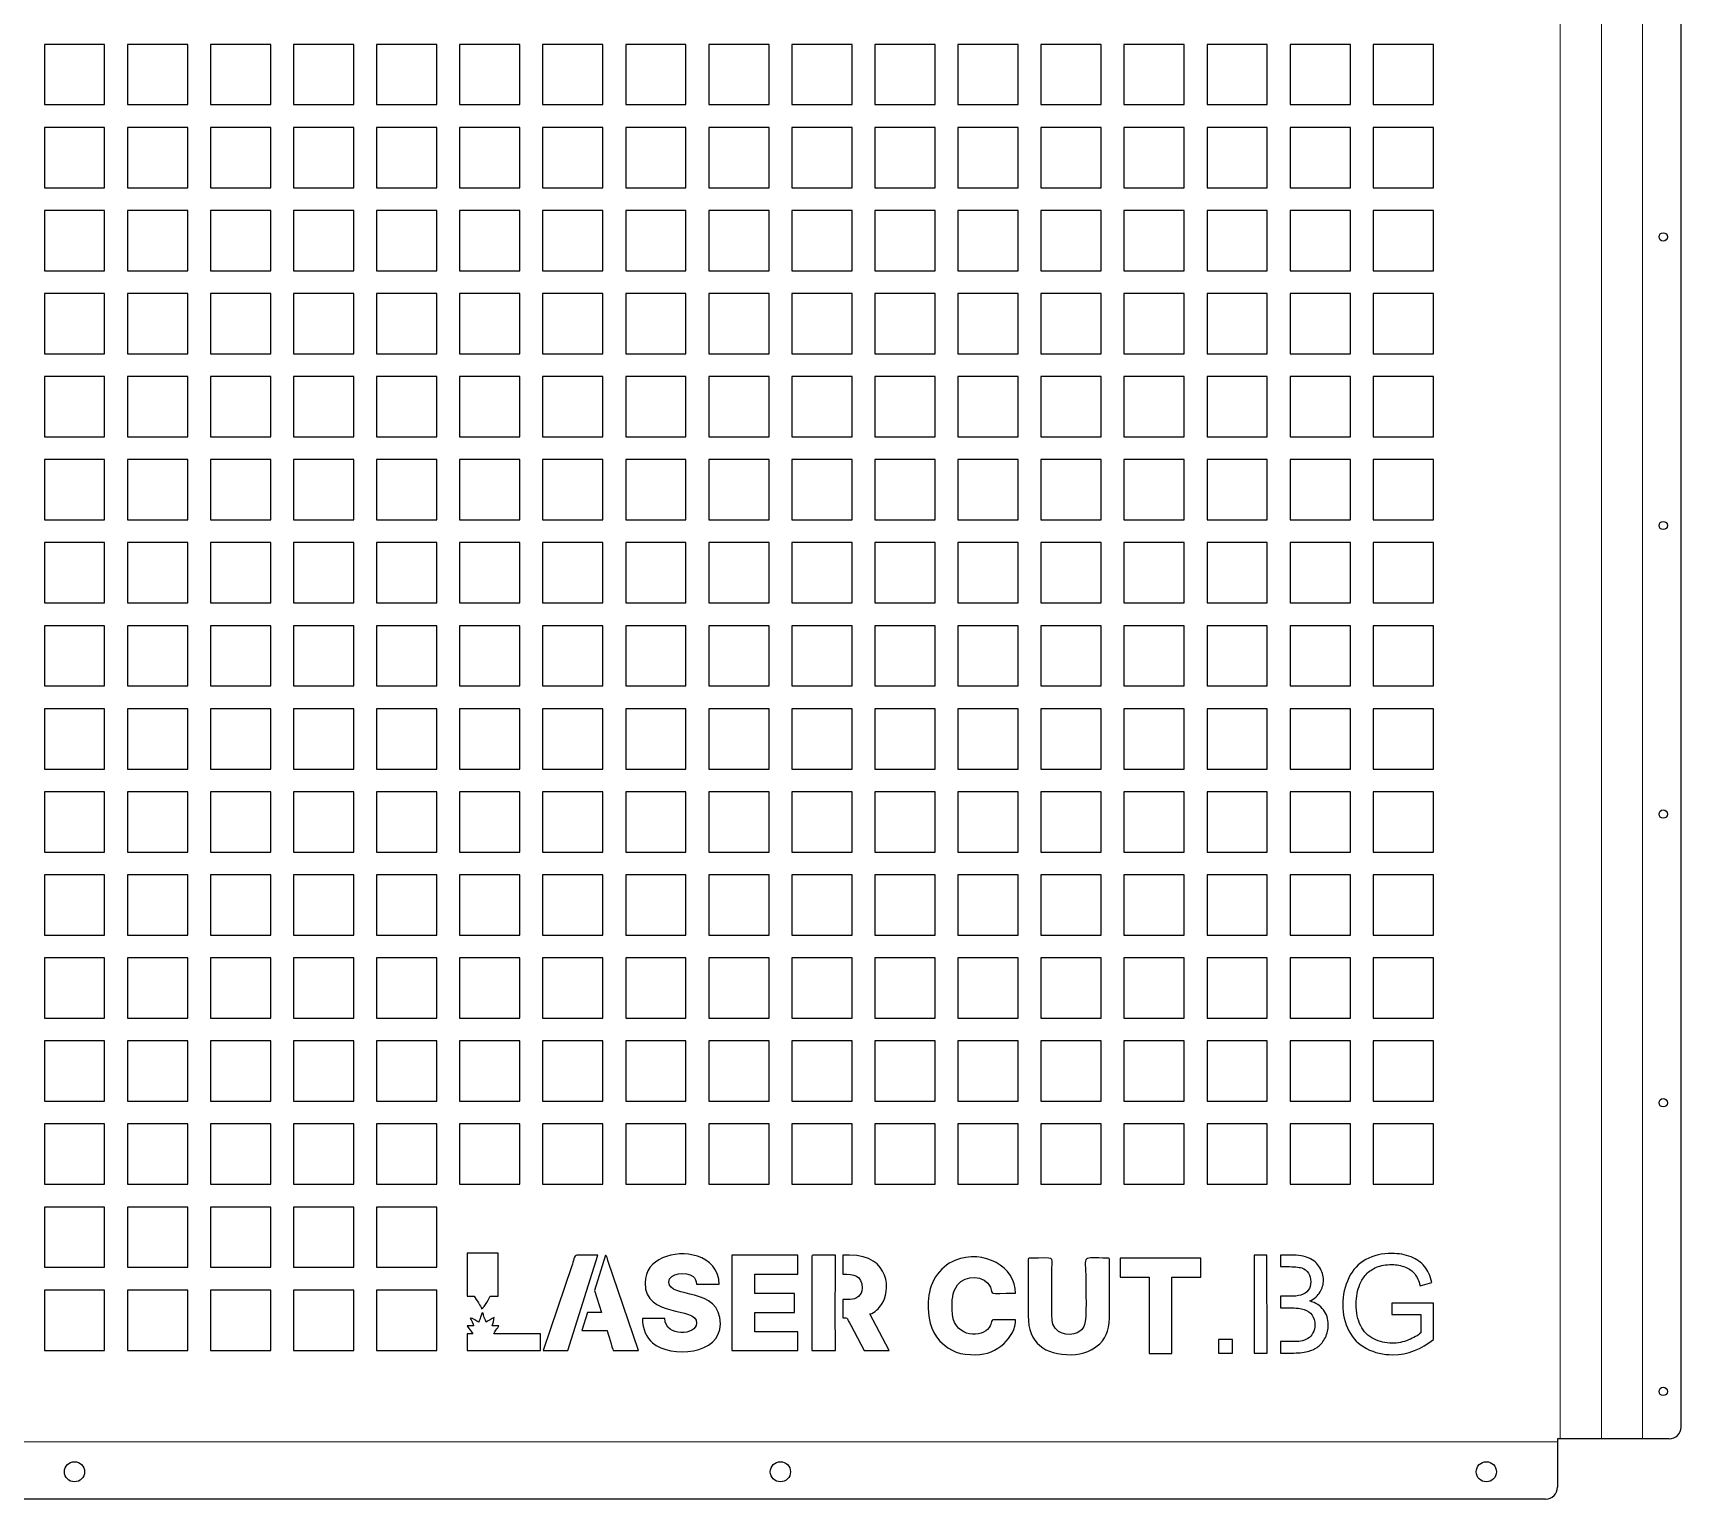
# Model space of a CAD drawing. Header units: millimetres. Extents: x -677 to 677, y -600 to 610.
# Drawn here: x -18 to 677, y -600 to 18 of the extents above; entities that cross this region are included whole.
import ezdxf

# ---------------------------------------------------------------- set-up
doc = ezdxf.new("R2010")
doc.units = ezdxf.units.MM

msp = doc.modelspace()

# ---------------------------------------------------------------- linework, layer by layer
at = {"color": 8, "linetype": 'Continuous', "lineweight": 0}
for p, q in [((626.18, -575), (626.18, 575.79)), ((643.53, -575), (643.53, 575.29)), ((660.89, -575), (660.89, 559.79)), ((-625, -576.18), (625, -576.18))]:
    msp.add_line(p, q, dxfattribs=at)
for p, q in [((677.07, -570), (677.07, 554.79)), ((12.7, 12.7), (-12.7, 12.7)), ((-12.7, 12.7), (-12.7, -12.7)), ((12.7, -12.7), (12.7, 12.7)), ((47.7, 12.7), (22.3, 12.7)), ((22.3, 12.7), (22.3, -12.7)), ((47.7, -12.7), (47.7, 12.7)), ((82.7, 12.7), (57.3, 12.7)), ((57.3, 12.7), (57.3, -12.7)), ((82.7, -12.7), (82.7, 12.7)), ((117.7, 12.7), (92.3, 12.7)), ((92.3, 12.7), (92.3, -12.7)), ((117.7, -12.7), (117.7, 12.7)), ((152.7, 12.7), (127.3, 12.7)), ((127.3, 12.7), (127.3, -12.7)), ((152.7, -12.7), (152.7, 12.7)), ((187.7, 12.7), (162.3, 12.7)), ((162.3, 12.7), (162.3, -12.7)), ((187.7, -12.7), (187.7, 12.7)), ((222.7, 12.7), (197.3, 12.7)), ((197.3, 12.7), (197.3, -12.7)), ((222.7, -12.7), (222.7, 12.7)), ((257.7, 12.7), (232.3, 12.7)), ((232.3, 12.7), (232.3, -12.7)), ((257.7, -12.7), (257.7, 12.7)), ((292.7, 12.7), (267.3, 12.7)), ((267.3, 12.7), (267.3, -12.7)), ((292.7, -12.7), (292.7, 12.7)), ((327.7, 12.7), (302.3, 12.7)), ((302.3, 12.7), (302.3, -12.7)), ((327.7, -12.7), (327.7, 12.7)), ((362.7, 12.7), (337.3, 12.7)), ((337.3, 12.7), (337.3, -12.7)), ((362.7, -12.7), (362.7, 12.7)), ((397.7, 12.7), (372.3, 12.7)), ((372.3, 12.7), (372.3, -12.7)), ((397.7, -12.7), (397.7, 12.7)), ((432.7, 12.7), (407.3, 12.7)), ((407.3, 12.7), (407.3, -12.7)), ((432.7, -12.7), (432.7, 12.7)), ((467.7, 12.7), (442.3, 12.7)), ((442.3, 12.7), (442.3, -12.7)), ((467.7, -12.7), (467.7, 12.7)), ((502.7, 12.7), (477.3, 12.7)), ((477.3, 12.7), (477.3, -12.7)), ((502.7, -12.7), (502.7, 12.7)), ((537.7, 12.7), (512.3, 12.7)), ((512.3, 12.7), (512.3, -12.7)), ((537.7, -12.7), (537.7, 12.7)), ((572.7, 12.7), (547.3, 12.7)), ((547.3, 12.7), (547.3, -12.7)), ((572.7, -12.7), (572.7, 12.7)), ((-12.7, -12.7), (12.7, -12.7)), ((22.3, -12.7), (47.7, -12.7)), ((57.3, -12.7), (82.7, -12.7)), ((92.3, -12.7), (117.7, -12.7)), ((127.3, -12.7), (152.7, -12.7)), ((162.3, -12.7), (187.7, -12.7)), ((197.3, -12.7), (222.7, -12.7)), ((232.3, -12.7), (257.7, -12.7)), ((267.3, -12.7), (292.7, -12.7)), ((302.3, -12.7), (327.7, -12.7)), ((337.3, -12.7), (362.7, -12.7)), ((372.3, -12.7), (397.7, -12.7)), ((407.3, -12.7), (432.7, -12.7)), ((442.3, -12.7), (467.7, -12.7)), ((477.3, -12.7), (502.7, -12.7)), ((512.3, -12.7), (537.7, -12.7)), ((547.3, -12.7), (572.7, -12.7)), ((12.7, -22.3), (-12.7, -22.3)), ((-12.7, -22.3), (-12.7, -47.7)), ((12.7, -47.7), (12.7, -22.3)), ((47.7, -22.3), (22.3, -22.3)), ((22.3, -22.3), (22.3, -47.7)), ((47.7, -47.7), (47.7, -22.3)), ((82.7, -22.3), (57.3, -22.3)), ((57.3, -22.3), (57.3, -47.7)), ((82.7, -47.7), (82.7, -22.3)), ((117.7, -22.3), (92.3, -22.3)), ((92.3, -22.3), (92.3, -47.7)), ((117.7, -47.7), (117.7, -22.3)), ((152.7, -22.3), (127.3, -22.3)), ((127.3, -22.3), (127.3, -47.7)), ((152.7, -47.7), (152.7, -22.3)), ((187.7, -22.3), (162.3, -22.3)), ((162.3, -22.3), (162.3, -47.7)), ((187.7, -47.7), (187.7, -22.3)), ((222.7, -22.3), (197.3, -22.3)), ((197.3, -22.3), (197.3, -47.7)), ((222.7, -47.7), (222.7, -22.3)), ((257.7, -22.3), (232.3, -22.3)), ((232.3, -22.3), (232.3, -47.7)), ((257.7, -47.7), (257.7, -22.3)), ((292.7, -22.3), (267.3, -22.3)), ((267.3, -22.3), (267.3, -47.7)), ((292.7, -47.7), (292.7, -22.3)), ((327.7, -22.3), (302.3, -22.3)), ((302.3, -22.3), (302.3, -47.7)), ((327.7, -47.7), (327.7, -22.3)), ((362.7, -22.3), (337.3, -22.3)), ((337.3, -22.3), (337.3, -47.7)), ((362.7, -47.7), (362.7, -22.3)), ((397.7, -22.3), (372.3, -22.3)), ((372.3, -22.3), (372.3, -47.7)), ((397.7, -47.7), (397.7, -22.3)), ((432.7, -22.3), (407.3, -22.3)), ((407.3, -22.3), (407.3, -47.7)), ((432.7, -47.7), (432.7, -22.3)), ((467.7, -22.3), (442.3, -22.3)), ((442.3, -22.3), (442.3, -47.7)), ((467.7, -47.7), (467.7, -22.3)), ((502.7, -22.3), (477.3, -22.3)), ((477.3, -22.3), (477.3, -47.7)), ((502.7, -47.7), (502.7, -22.3)), ((537.7, -22.3), (512.3, -22.3)), ((512.3, -22.3), (512.3, -47.7)), ((537.7, -47.7), (537.7, -22.3)), ((572.7, -22.3), (547.3, -22.3)), ((547.3, -22.3), (547.3, -47.7)), ((572.7, -47.7), (572.7, -22.3)), ((-12.7, -47.7), (12.7, -47.7)), ((22.3, -47.7), (47.7, -47.7)), ((57.3, -47.7), (82.7, -47.7)), ((92.3, -47.7), (117.7, -47.7)), ((127.3, -47.7), (152.7, -47.7)), ((162.3, -47.7), (187.7, -47.7)), ((197.3, -47.7), (222.7, -47.7)), ((232.3, -47.7), (257.7, -47.7)), ((267.3, -47.7), (292.7, -47.7)), ((302.3, -47.7), (327.7, -47.7)), ((337.3, -47.7), (362.7, -47.7)), ((372.3, -47.7), (397.7, -47.7)), ((407.3, -47.7), (432.7, -47.7)), ((442.3, -47.7), (467.7, -47.7)), ((477.3, -47.7), (502.7, -47.7)), ((512.3, -47.7), (537.7, -47.7)), ((547.3, -47.7), (572.7, -47.7)), ((12.7, -57.3), (-12.7, -57.3)), ((-12.7, -57.3), (-12.7, -82.7)), ((12.7, -82.7), (12.7, -57.3)), ((47.7, -57.3), (22.3, -57.3)), ((22.3, -57.3), (22.3, -82.7)), ((47.7, -82.7), (47.7, -57.3)), ((82.7, -57.3), (57.3, -57.3)), ((57.3, -57.3), (57.3, -82.7)), ((82.7, -82.7), (82.7, -57.3)), ((117.7, -57.3), (92.3, -57.3)), ((92.3, -57.3), (92.3, -82.7)), ((117.7, -82.7), (117.7, -57.3)), ((152.7, -57.3), (127.3, -57.3)), ((127.3, -57.3), (127.3, -82.7)), ((152.7, -82.7), (152.7, -57.3)), ((187.7, -57.3), (162.3, -57.3)), ((162.3, -57.3), (162.3, -82.7)), ((187.7, -82.7), (187.7, -57.3)), ((222.7, -57.3), (197.3, -57.3)), ((197.3, -57.3), (197.3, -82.7)), ((222.7, -82.7), (222.7, -57.3)), ((257.7, -57.3), (232.3, -57.3)), ((232.3, -57.3), (232.3, -82.7)), ((257.7, -82.7), (257.7, -57.3)), ((292.7, -57.3), (267.3, -57.3)), ((267.3, -57.3), (267.3, -82.7)), ((292.7, -82.7), (292.7, -57.3)), ((327.7, -57.3), (302.3, -57.3)), ((302.3, -57.3), (302.3, -82.7)), ((327.7, -82.7), (327.7, -57.3)), ((362.7, -57.3), (337.3, -57.3)), ((337.3, -57.3), (337.3, -82.7)), ((362.7, -82.7), (362.7, -57.3)), ((397.7, -57.3), (372.3, -57.3)), ((372.3, -57.3), (372.3, -82.7)), ((397.7, -82.7), (397.7, -57.3)), ((432.7, -57.3), (407.3, -57.3)), ((407.3, -57.3), (407.3, -82.7)), ((432.7, -82.7), (432.7, -57.3)), ((467.7, -57.3), (442.3, -57.3)), ((442.3, -57.3), (442.3, -82.7)), ((467.7, -82.7), (467.7, -57.3)), ((502.7, -57.3), (477.3, -57.3)), ((477.3, -57.3), (477.3, -82.7)), ((502.7, -82.7), (502.7, -57.3)), ((537.7, -57.3), (512.3, -57.3)), ((512.3, -57.3), (512.3, -82.7)), ((537.7, -82.7), (537.7, -57.3)), ((572.7, -57.3), (547.3, -57.3)), ((547.3, -57.3), (547.3, -82.7)), ((572.7, -82.7), (572.7, -57.3)), ((-12.7, -82.7), (12.7, -82.7)), ((22.3, -82.7), (47.7, -82.7)), ((57.3, -82.7), (82.7, -82.7)), ((92.3, -82.7), (117.7, -82.7)), ((127.3, -82.7), (152.7, -82.7)), ((162.3, -82.7), (187.7, -82.7)), ((197.3, -82.7), (222.7, -82.7)), ((232.3, -82.7), (257.7, -82.7)), ((267.3, -82.7), (292.7, -82.7)), ((302.3, -82.7), (327.7, -82.7)), ((337.3, -82.7), (362.7, -82.7)), ((372.3, -82.7), (397.7, -82.7)), ((407.3, -82.7), (432.7, -82.7)), ((442.3, -82.7), (467.7, -82.7)), ((477.3, -82.7), (502.7, -82.7)), ((512.3, -82.7), (537.7, -82.7)), ((547.3, -82.7), (572.7, -82.7)), ((12.7, -92.3), (-12.7, -92.3)), ((-12.7, -92.3), (-12.7, -117.7)), ((12.7, -117.7), (12.7, -92.3)), ((47.7, -92.3), (22.3, -92.3)), ((22.3, -92.3), (22.3, -117.7)), ((47.7, -117.7), (47.7, -92.3)), ((82.7, -92.3), (57.3, -92.3)), ((57.3, -92.3), (57.3, -117.7)), ((82.7, -117.7), (82.7, -92.3)), ((117.7, -92.3), (92.3, -92.3)), ((92.3, -92.3), (92.3, -117.7)), ((117.7, -117.7), (117.7, -92.3)), ((152.7, -92.3), (127.3, -92.3)), ((127.3, -92.3), (127.3, -117.7)), ((152.7, -117.7), (152.7, -92.3)), ((187.7, -92.3), (162.3, -92.3)), ((162.3, -92.3), (162.3, -117.7)), ((187.7, -117.7), (187.7, -92.3)), ((222.7, -92.3), (197.3, -92.3)), ((197.3, -92.3), (197.3, -117.7)), ((222.7, -117.7), (222.7, -92.3)), ((257.7, -92.3), (232.3, -92.3)), ((232.3, -92.3), (232.3, -117.7)), ((257.7, -117.7), (257.7, -92.3)), ((292.7, -92.3), (267.3, -92.3)), ((267.3, -92.3), (267.3, -117.7)), ((292.7, -117.7), (292.7, -92.3)), ((327.7, -92.3), (302.3, -92.3)), ((302.3, -92.3), (302.3, -117.7)), ((327.7, -117.7), (327.7, -92.3)), ((362.7, -92.3), (337.3, -92.3)), ((337.3, -92.3), (337.3, -117.7)), ((362.7, -117.7), (362.7, -92.3)), ((397.7, -92.3), (372.3, -92.3)), ((372.3, -92.3), (372.3, -117.7)), ((397.7, -117.7), (397.7, -92.3)), ((432.7, -92.3), (407.3, -92.3)), ((407.3, -92.3), (407.3, -117.7)), ((432.7, -117.7), (432.7, -92.3)), ((467.7, -92.3), (442.3, -92.3)), ((442.3, -92.3), (442.3, -117.7)), ((467.7, -117.7), (467.7, -92.3)), ((502.7, -92.3), (477.3, -92.3)), ((477.3, -92.3), (477.3, -117.7)), ((502.7, -117.7), (502.7, -92.3)), ((537.7, -92.3), (512.3, -92.3)), ((512.3, -92.3), (512.3, -117.7)), ((537.7, -117.7), (537.7, -92.3)), ((572.7, -92.3), (547.3, -92.3)), ((547.3, -92.3), (547.3, -117.7)), ((572.7, -117.7), (572.7, -92.3)), ((-12.7, -117.7), (12.7, -117.7)), ((22.3, -117.7), (47.7, -117.7)), ((57.3, -117.7), (82.7, -117.7)), ((92.3, -117.7), (117.7, -117.7)), ((127.3, -117.7), (152.7, -117.7)), ((162.3, -117.7), (187.7, -117.7)), ((197.3, -117.7), (222.7, -117.7)), ((232.3, -117.7), (257.7, -117.7)), ((267.3, -117.7), (292.7, -117.7)), ((302.3, -117.7), (327.7, -117.7)), ((337.3, -117.7), (362.7, -117.7)), ((372.3, -117.7), (397.7, -117.7)), ((407.3, -117.7), (432.7, -117.7)), ((442.3, -117.7), (467.7, -117.7)), ((477.3, -117.7), (502.7, -117.7)), ((512.3, -117.7), (537.7, -117.7)), ((547.3, -117.7), (572.7, -117.7)), ((12.7, -127.3), (-12.7, -127.3)), ((-12.7, -127.3), (-12.7, -152.7)), ((12.7, -152.7), (12.7, -127.3)), ((47.7, -127.3), (22.3, -127.3)), ((22.3, -127.3), (22.3, -152.7)), ((47.7, -152.7), (47.7, -127.3)), ((82.7, -127.3), (57.3, -127.3)), ((57.3, -127.3), (57.3, -152.7)), ((82.7, -152.7), (82.7, -127.3)), ((117.7, -127.3), (92.3, -127.3)), ((92.3, -127.3), (92.3, -152.7)), ((117.7, -152.7), (117.7, -127.3)), ((152.7, -127.3), (127.3, -127.3)), ((127.3, -127.3), (127.3, -152.7)), ((152.7, -152.7), (152.7, -127.3)), ((187.7, -127.3), (162.3, -127.3)), ((162.3, -127.3), (162.3, -152.7)), ((187.7, -152.7), (187.7, -127.3)), ((222.7, -127.3), (197.3, -127.3)), ((197.3, -127.3), (197.3, -152.7)), ((222.7, -152.7), (222.7, -127.3)), ((257.7, -127.3), (232.3, -127.3)), ((232.3, -127.3), (232.3, -152.7)), ((257.7, -152.7), (257.7, -127.3)), ((292.7, -127.3), (267.3, -127.3)), ((267.3, -127.3), (267.3, -152.7)), ((292.7, -152.7), (292.7, -127.3)), ((327.7, -127.3), (302.3, -127.3)), ((302.3, -127.3), (302.3, -152.7)), ((327.7, -152.7), (327.7, -127.3)), ((362.7, -127.3), (337.3, -127.3)), ((337.3, -127.3), (337.3, -152.7)), ((362.7, -152.7), (362.7, -127.3)), ((397.7, -127.3), (372.3, -127.3)), ((372.3, -127.3), (372.3, -152.7)), ((397.7, -152.7), (397.7, -127.3)), ((432.7, -127.3), (407.3, -127.3)), ((407.3, -127.3), (407.3, -152.7)), ((432.7, -152.7), (432.7, -127.3)), ((467.7, -127.3), (442.3, -127.3)), ((442.3, -127.3), (442.3, -152.7)), ((467.7, -152.7), (467.7, -127.3)), ((502.7, -127.3), (477.3, -127.3)), ((477.3, -127.3), (477.3, -152.7)), ((502.7, -152.7), (502.7, -127.3)), ((537.7, -127.3), (512.3, -127.3)), ((512.3, -127.3), (512.3, -152.7)), ((537.7, -152.7), (537.7, -127.3)), ((572.7, -127.3), (547.3, -127.3)), ((547.3, -127.3), (547.3, -152.7)), ((572.7, -152.7), (572.7, -127.3)), ((-12.7, -152.7), (12.7, -152.7)), ((22.3, -152.7), (47.7, -152.7)), ((57.3, -152.7), (82.7, -152.7)), ((92.3, -152.7), (117.7, -152.7)), ((127.3, -152.7), (152.7, -152.7)), ((162.3, -152.7), (187.7, -152.7)), ((197.3, -152.7), (222.7, -152.7)), ((232.3, -152.7), (257.7, -152.7)), ((267.3, -152.7), (292.7, -152.7)), ((302.3, -152.7), (327.7, -152.7)), ((337.3, -152.7), (362.7, -152.7)), ((372.3, -152.7), (397.7, -152.7)), ((407.3, -152.7), (432.7, -152.7)), ((442.3, -152.7), (467.7, -152.7)), ((477.3, -152.7), (502.7, -152.7)), ((512.3, -152.7), (537.7, -152.7)), ((547.3, -152.7), (572.7, -152.7)), ((12.7, -162.3), (-12.7, -162.3)), ((-12.7, -162.3), (-12.7, -187.7)), ((12.7, -187.7), (12.7, -162.3)), ((47.7, -162.3), (22.3, -162.3)), ((22.3, -162.3), (22.3, -187.7)), ((47.7, -187.7), (47.7, -162.3)), ((82.7, -162.3), (57.3, -162.3)), ((57.3, -162.3), (57.3, -187.7)), ((82.7, -187.7), (82.7, -162.3)), ((117.7, -162.3), (92.3, -162.3)), ((92.3, -162.3), (92.3, -187.7)), ((117.7, -187.7), (117.7, -162.3)), ((152.7, -162.3), (127.3, -162.3)), ((127.3, -162.3), (127.3, -187.7)), ((152.7, -187.7), (152.7, -162.3)), ((187.7, -162.3), (162.3, -162.3)), ((162.3, -162.3), (162.3, -187.7)), ((187.7, -187.7), (187.7, -162.3)), ((222.7, -162.3), (197.3, -162.3)), ((197.3, -162.3), (197.3, -187.7)), ((222.7, -187.7), (222.7, -162.3)), ((257.7, -162.3), (232.3, -162.3)), ((232.3, -162.3), (232.3, -187.7)), ((257.7, -187.7), (257.7, -162.3)), ((292.7, -162.3), (267.3, -162.3)), ((267.3, -162.3), (267.3, -187.7)), ((292.7, -187.7), (292.7, -162.3)), ((327.7, -162.3), (302.3, -162.3)), ((302.3, -162.3), (302.3, -187.7)), ((327.7, -187.7), (327.7, -162.3)), ((362.7, -162.3), (337.3, -162.3)), ((337.3, -162.3), (337.3, -187.7)), ((362.7, -187.7), (362.7, -162.3)), ((397.7, -162.3), (372.3, -162.3)), ((372.3, -162.3), (372.3, -187.7)), ((397.7, -187.7), (397.7, -162.3)), ((432.7, -162.3), (407.3, -162.3)), ((407.3, -162.3), (407.3, -187.7)), ((432.7, -187.7), (432.7, -162.3)), ((467.7, -162.3), (442.3, -162.3)), ((442.3, -162.3), (442.3, -187.7)), ((467.7, -187.7), (467.7, -162.3)), ((502.7, -162.3), (477.3, -162.3)), ((477.3, -162.3), (477.3, -187.7)), ((502.7, -187.7), (502.7, -162.3)), ((537.7, -162.3), (512.3, -162.3)), ((512.3, -162.3), (512.3, -187.7)), ((537.7, -187.7), (537.7, -162.3)), ((572.7, -162.3), (547.3, -162.3)), ((547.3, -162.3), (547.3, -187.7)), ((572.7, -187.7), (572.7, -162.3)), ((-12.7, -187.7), (12.7, -187.7)), ((22.3, -187.7), (47.7, -187.7)), ((57.3, -187.7), (82.7, -187.7)), ((92.3, -187.7), (117.7, -187.7)), ((127.3, -187.7), (152.7, -187.7)), ((162.3, -187.7), (187.7, -187.7)), ((197.3, -187.7), (222.7, -187.7)), ((232.3, -187.7), (257.7, -187.7)), ((267.3, -187.7), (292.7, -187.7)), ((302.3, -187.7), (327.7, -187.7)), ((337.3, -187.7), (362.7, -187.7)), ((372.3, -187.7), (397.7, -187.7)), ((407.3, -187.7), (432.7, -187.7)), ((442.3, -187.7), (467.7, -187.7)), ((477.3, -187.7), (502.7, -187.7)), ((512.3, -187.7), (537.7, -187.7)), ((547.3, -187.7), (572.7, -187.7)), ((12.7, -197.3), (-12.7, -197.3)), ((-12.7, -197.3), (-12.7, -222.7)), ((12.7, -222.7), (12.7, -197.3)), ((47.7, -197.3), (22.3, -197.3)), ((22.3, -197.3), (22.3, -222.7)), ((47.7, -222.7), (47.7, -197.3)), ((82.7, -197.3), (57.3, -197.3)), ((57.3, -197.3), (57.3, -222.7)), ((82.7, -222.7), (82.7, -197.3)), ((117.7, -197.3), (92.3, -197.3)), ((92.3, -197.3), (92.3, -222.7)), ((117.7, -222.7), (117.7, -197.3)), ((152.7, -197.3), (127.3, -197.3)), ((127.3, -197.3), (127.3, -222.7)), ((152.7, -222.7), (152.7, -197.3)), ((187.7, -197.3), (162.3, -197.3)), ((162.3, -197.3), (162.3, -222.7)), ((187.7, -222.7), (187.7, -197.3)), ((222.7, -197.3), (197.3, -197.3)), ((197.3, -197.3), (197.3, -222.7)), ((222.7, -222.7), (222.7, -197.3)), ((257.7, -197.3), (232.3, -197.3)), ((232.3, -197.3), (232.3, -222.7)), ((257.7, -222.7), (257.7, -197.3)), ((292.7, -197.3), (267.3, -197.3)), ((267.3, -197.3), (267.3, -222.7)), ((292.7, -222.7), (292.7, -197.3)), ((327.7, -197.3), (302.3, -197.3)), ((302.3, -197.3), (302.3, -222.7)), ((327.7, -222.7), (327.7, -197.3)), ((362.7, -197.3), (337.3, -197.3)), ((337.3, -197.3), (337.3, -222.7)), ((362.7, -222.7), (362.7, -197.3)), ((397.7, -197.3), (372.3, -197.3)), ((372.3, -197.3), (372.3, -222.7)), ((397.7, -222.7), (397.7, -197.3)), ((432.7, -197.3), (407.3, -197.3)), ((407.3, -197.3), (407.3, -222.7)), ((432.7, -222.7), (432.7, -197.3)), ((467.7, -197.3), (442.3, -197.3)), ((442.3, -197.3), (442.3, -222.7)), ((467.7, -222.7), (467.7, -197.3)), ((502.7, -197.3), (477.3, -197.3)), ((477.3, -197.3), (477.3, -222.7)), ((502.7, -222.7), (502.7, -197.3)), ((537.7, -197.3), (512.3, -197.3)), ((512.3, -197.3), (512.3, -222.7)), ((537.7, -222.7), (537.7, -197.3)), ((572.7, -197.3), (547.3, -197.3)), ((547.3, -197.3), (547.3, -222.7)), ((572.7, -222.7), (572.7, -197.3)), ((-12.7, -222.7), (12.7, -222.7)), ((22.3, -222.7), (47.7, -222.7)), ((57.3, -222.7), (82.7, -222.7)), ((92.3, -222.7), (117.7, -222.7)), ((127.3, -222.7), (152.7, -222.7)), ((162.3, -222.7), (187.7, -222.7)), ((197.3, -222.7), (222.7, -222.7)), ((232.3, -222.7), (257.7, -222.7)), ((267.3, -222.7), (292.7, -222.7)), ((302.3, -222.7), (327.7, -222.7)), ((337.3, -222.7), (362.7, -222.7)), ((372.3, -222.7), (397.7, -222.7)), ((407.3, -222.7), (432.7, -222.7)), ((442.3, -222.7), (467.7, -222.7)), ((477.3, -222.7), (502.7, -222.7)), ((512.3, -222.7), (537.7, -222.7)), ((547.3, -222.7), (572.7, -222.7)), ((12.7, -232.3), (-12.7, -232.3)), ((-12.7, -232.3), (-12.7, -257.7)), ((12.7, -257.7), (12.7, -232.3)), ((47.7, -232.3), (22.3, -232.3)), ((22.3, -232.3), (22.3, -257.7)), ((47.7, -257.7), (47.7, -232.3)), ((82.7, -232.3), (57.3, -232.3)), ((57.3, -232.3), (57.3, -257.7)), ((82.7, -257.7), (82.7, -232.3)), ((117.7, -232.3), (92.3, -232.3)), ((92.3, -232.3), (92.3, -257.7)), ((117.7, -257.7), (117.7, -232.3)), ((152.7, -232.3), (127.3, -232.3)), ((127.3, -232.3), (127.3, -257.7)), ((152.7, -257.7), (152.7, -232.3)), ((187.7, -232.3), (162.3, -232.3)), ((162.3, -232.3), (162.3, -257.7)), ((187.7, -257.7), (187.7, -232.3)), ((222.7, -232.3), (197.3, -232.3)), ((197.3, -232.3), (197.3, -257.7)), ((222.7, -257.7), (222.7, -232.3)), ((257.7, -232.3), (232.3, -232.3)), ((232.3, -232.3), (232.3, -257.7)), ((257.7, -257.7), (257.7, -232.3)), ((292.7, -232.3), (267.3, -232.3)), ((267.3, -232.3), (267.3, -257.7)), ((292.7, -257.7), (292.7, -232.3)), ((327.7, -232.3), (302.3, -232.3)), ((302.3, -232.3), (302.3, -257.7)), ((327.7, -257.7), (327.7, -232.3)), ((362.7, -232.3), (337.3, -232.3)), ((337.3, -232.3), (337.3, -257.7)), ((362.7, -257.7), (362.7, -232.3)), ((397.7, -232.3), (372.3, -232.3)), ((372.3, -232.3), (372.3, -257.7)), ((397.7, -257.7), (397.7, -232.3)), ((432.7, -232.3), (407.3, -232.3)), ((407.3, -232.3), (407.3, -257.7)), ((432.7, -257.7), (432.7, -232.3)), ((467.7, -232.3), (442.3, -232.3)), ((442.3, -232.3), (442.3, -257.7)), ((467.7, -257.7), (467.7, -232.3)), ((502.7, -232.3), (477.3, -232.3)), ((477.3, -232.3), (477.3, -257.7)), ((502.7, -257.7), (502.7, -232.3)), ((537.7, -232.3), (512.3, -232.3)), ((512.3, -232.3), (512.3, -257.7)), ((537.7, -257.7), (537.7, -232.3)), ((572.7, -232.3), (547.3, -232.3)), ((547.3, -232.3), (547.3, -257.7)), ((572.7, -257.7), (572.7, -232.3)), ((-12.7, -257.7), (12.7, -257.7)), ((22.3, -257.7), (47.7, -257.7)), ((57.3, -257.7), (82.7, -257.7)), ((92.3, -257.7), (117.7, -257.7)), ((127.3, -257.7), (152.7, -257.7)), ((162.3, -257.7), (187.7, -257.7)), ((197.3, -257.7), (222.7, -257.7)), ((232.3, -257.7), (257.7, -257.7)), ((267.3, -257.7), (292.7, -257.7)), ((302.3, -257.7), (327.7, -257.7)), ((337.3, -257.7), (362.7, -257.7)), ((372.3, -257.7), (397.7, -257.7)), ((407.3, -257.7), (432.7, -257.7)), ((442.3, -257.7), (467.7, -257.7)), ((477.3, -257.7), (502.7, -257.7)), ((512.3, -257.7), (537.7, -257.7)), ((547.3, -257.7), (572.7, -257.7)), ((12.7, -267.3), (-12.7, -267.3)), ((-12.7, -267.3), (-12.7, -292.7)), ((12.7, -292.7), (12.7, -267.3)), ((47.7, -267.3), (22.3, -267.3)), ((22.3, -267.3), (22.3, -292.7)), ((47.7, -292.7), (47.7, -267.3)), ((82.7, -267.3), (57.3, -267.3)), ((57.3, -267.3), (57.3, -292.7)), ((82.7, -292.7), (82.7, -267.3)), ((117.7, -267.3), (92.3, -267.3)), ((92.3, -267.3), (92.3, -292.7)), ((117.7, -292.7), (117.7, -267.3)), ((152.7, -267.3), (127.3, -267.3)), ((127.3, -267.3), (127.3, -292.7)), ((152.7, -292.7), (152.7, -267.3)), ((187.7, -267.3), (162.3, -267.3)), ((162.3, -267.3), (162.3, -292.7)), ((187.7, -292.7), (187.7, -267.3)), ((222.7, -267.3), (197.3, -267.3)), ((197.3, -267.3), (197.3, -292.7)), ((222.7, -292.7), (222.7, -267.3)), ((257.7, -267.3), (232.3, -267.3)), ((232.3, -267.3), (232.3, -292.7)), ((257.7, -292.7), (257.7, -267.3)), ((292.7, -267.3), (267.3, -267.3)), ((267.3, -267.3), (267.3, -292.7)), ((292.7, -292.7), (292.7, -267.3)), ((327.7, -267.3), (302.3, -267.3)), ((302.3, -267.3), (302.3, -292.7)), ((327.7, -292.7), (327.7, -267.3)), ((362.7, -267.3), (337.3, -267.3)), ((337.3, -267.3), (337.3, -292.7)), ((362.7, -292.7), (362.7, -267.3)), ((397.7, -267.3), (372.3, -267.3)), ((372.3, -267.3), (372.3, -292.7)), ((397.7, -292.7), (397.7, -267.3)), ((432.7, -267.3), (407.3, -267.3)), ((407.3, -267.3), (407.3, -292.7)), ((432.7, -292.7), (432.7, -267.3)), ((467.7, -267.3), (442.3, -267.3)), ((442.3, -267.3), (442.3, -292.7)), ((467.7, -292.7), (467.7, -267.3)), ((502.7, -267.3), (477.3, -267.3)), ((477.3, -267.3), (477.3, -292.7)), ((502.7, -292.7), (502.7, -267.3)), ((537.7, -267.3), (512.3, -267.3)), ((512.3, -267.3), (512.3, -292.7)), ((537.7, -292.7), (537.7, -267.3)), ((572.7, -267.3), (547.3, -267.3)), ((547.3, -267.3), (547.3, -292.7)), ((572.7, -292.7), (572.7, -267.3)), ((-12.7, -292.7), (12.7, -292.7)), ((22.3, -292.7), (47.7, -292.7)), ((57.3, -292.7), (82.7, -292.7)), ((92.3, -292.7), (117.7, -292.7)), ((127.3, -292.7), (152.7, -292.7)), ((162.3, -292.7), (187.7, -292.7)), ((197.3, -292.7), (222.7, -292.7)), ((232.3, -292.7), (257.7, -292.7)), ((267.3, -292.7), (292.7, -292.7)), ((302.3, -292.7), (327.7, -292.7)), ((337.3, -292.7), (362.7, -292.7)), ((372.3, -292.7), (397.7, -292.7)), ((407.3, -292.7), (432.7, -292.7)), ((442.3, -292.7), (467.7, -292.7)), ((477.3, -292.7), (502.7, -292.7)), ((512.3, -292.7), (537.7, -292.7)), ((547.3, -292.7), (572.7, -292.7)), ((12.7, -302.3), (-12.7, -302.3)), ((-12.7, -302.3), (-12.7, -327.7)), ((12.7, -327.7), (12.7, -302.3)), ((47.7, -302.3), (22.3, -302.3)), ((22.3, -302.3), (22.3, -327.7)), ((47.7, -327.7), (47.7, -302.3)), ((82.7, -302.3), (57.3, -302.3)), ((57.3, -302.3), (57.3, -327.7)), ((82.7, -327.7), (82.7, -302.3)), ((117.7, -302.3), (92.3, -302.3)), ((92.3, -302.3), (92.3, -327.7)), ((117.7, -327.7), (117.7, -302.3)), ((152.7, -302.3), (127.3, -302.3)), ((127.3, -302.3), (127.3, -327.7)), ((152.7, -327.7), (152.7, -302.3)), ((187.7, -302.3), (162.3, -302.3)), ((162.3, -302.3), (162.3, -327.7)), ((187.7, -327.7), (187.7, -302.3)), ((222.7, -302.3), (197.3, -302.3)), ((197.3, -302.3), (197.3, -327.7)), ((222.7, -327.7), (222.7, -302.3)), ((257.7, -302.3), (232.3, -302.3)), ((232.3, -302.3), (232.3, -327.7)), ((257.7, -327.7), (257.7, -302.3)), ((292.7, -302.3), (267.3, -302.3)), ((267.3, -302.3), (267.3, -327.7)), ((292.7, -327.7), (292.7, -302.3)), ((327.7, -302.3), (302.3, -302.3)), ((302.3, -302.3), (302.3, -327.7)), ((327.7, -327.7), (327.7, -302.3)), ((362.7, -302.3), (337.3, -302.3)), ((337.3, -302.3), (337.3, -327.7)), ((362.7, -327.7), (362.7, -302.3)), ((397.7, -302.3), (372.3, -302.3)), ((372.3, -302.3), (372.3, -327.7)), ((397.7, -327.7), (397.7, -302.3)), ((432.7, -302.3), (407.3, -302.3)), ((407.3, -302.3), (407.3, -327.7)), ((432.7, -327.7), (432.7, -302.3)), ((467.7, -302.3), (442.3, -302.3)), ((442.3, -302.3), (442.3, -327.7)), ((467.7, -327.7), (467.7, -302.3)), ((502.7, -302.3), (477.3, -302.3)), ((477.3, -302.3), (477.3, -327.7)), ((502.7, -327.7), (502.7, -302.3)), ((537.7, -302.3), (512.3, -302.3)), ((512.3, -302.3), (512.3, -327.7)), ((537.7, -327.7), (537.7, -302.3)), ((572.7, -302.3), (547.3, -302.3)), ((547.3, -302.3), (547.3, -327.7)), ((572.7, -327.7), (572.7, -302.3)), ((-12.7, -327.7), (12.7, -327.7)), ((22.3, -327.7), (47.7, -327.7)), ((57.3, -327.7), (82.7, -327.7)), ((92.3, -327.7), (117.7, -327.7)), ((127.3, -327.7), (152.7, -327.7)), ((162.3, -327.7), (187.7, -327.7)), ((197.3, -327.7), (222.7, -327.7)), ((232.3, -327.7), (257.7, -327.7)), ((267.3, -327.7), (292.7, -327.7)), ((302.3, -327.7), (327.7, -327.7)), ((337.3, -327.7), (362.7, -327.7)), ((372.3, -327.7), (397.7, -327.7)), ((407.3, -327.7), (432.7, -327.7)), ((442.3, -327.7), (467.7, -327.7)), ((477.3, -327.7), (502.7, -327.7)), ((512.3, -327.7), (537.7, -327.7)), ((547.3, -327.7), (572.7, -327.7)), ((12.7, -337.3), (-12.7, -337.3)), ((-12.7, -337.3), (-12.7, -362.7)), ((12.7, -362.7), (12.7, -337.3)), ((47.7, -337.3), (22.3, -337.3)), ((22.3, -337.3), (22.3, -362.7)), ((47.7, -362.7), (47.7, -337.3)), ((82.7, -337.3), (57.3, -337.3)), ((57.3, -337.3), (57.3, -362.7)), ((82.7, -362.7), (82.7, -337.3)), ((117.7, -337.3), (92.3, -337.3)), ((92.3, -337.3), (92.3, -362.7)), ((117.7, -362.7), (117.7, -337.3)), ((152.7, -337.3), (127.3, -337.3)), ((127.3, -337.3), (127.3, -362.7)), ((152.7, -362.7), (152.7, -337.3)), ((187.7, -337.3), (162.3, -337.3)), ((162.3, -337.3), (162.3, -362.7)), ((187.7, -362.7), (187.7, -337.3)), ((222.7, -337.3), (197.3, -337.3)), ((197.3, -337.3), (197.3, -362.7)), ((222.7, -362.7), (222.7, -337.3)), ((257.7, -337.3), (232.3, -337.3)), ((232.3, -337.3), (232.3, -362.7)), ((257.7, -362.7), (257.7, -337.3)), ((292.7, -337.3), (267.3, -337.3)), ((267.3, -337.3), (267.3, -362.7)), ((292.7, -362.7), (292.7, -337.3)), ((327.7, -337.3), (302.3, -337.3)), ((302.3, -337.3), (302.3, -362.7)), ((327.7, -362.7), (327.7, -337.3)), ((362.7, -337.3), (337.3, -337.3)), ((337.3, -337.3), (337.3, -362.7)), ((362.7, -362.7), (362.7, -337.3)), ((397.7, -337.3), (372.3, -337.3)), ((372.3, -337.3), (372.3, -362.7)), ((397.7, -362.7), (397.7, -337.3)), ((432.7, -337.3), (407.3, -337.3)), ((407.3, -337.3), (407.3, -362.7)), ((432.7, -362.7), (432.7, -337.3)), ((467.7, -337.3), (442.3, -337.3)), ((442.3, -337.3), (442.3, -362.7)), ((467.7, -362.7), (467.7, -337.3)), ((502.7, -337.3), (477.3, -337.3)), ((477.3, -337.3), (477.3, -362.7)), ((502.7, -362.7), (502.7, -337.3)), ((537.7, -337.3), (512.3, -337.3)), ((512.3, -337.3), (512.3, -362.7)), ((537.7, -362.7), (537.7, -337.3)), ((572.7, -337.3), (547.3, -337.3)), ((547.3, -337.3), (547.3, -362.7)), ((572.7, -362.7), (572.7, -337.3)), ((-12.7, -362.7), (12.7, -362.7)), ((22.3, -362.7), (47.7, -362.7)), ((57.3, -362.7), (82.7, -362.7)), ((92.3, -362.7), (117.7, -362.7)), ((127.3, -362.7), (152.7, -362.7)), ((162.3, -362.7), (187.7, -362.7)), ((197.3, -362.7), (222.7, -362.7)), ((232.3, -362.7), (257.7, -362.7)), ((267.3, -362.7), (292.7, -362.7)), ((302.3, -362.7), (327.7, -362.7)), ((337.3, -362.7), (362.7, -362.7)), ((372.3, -362.7), (397.7, -362.7)), ((407.3, -362.7), (432.7, -362.7)), ((442.3, -362.7), (467.7, -362.7)), ((477.3, -362.7), (502.7, -362.7)), ((512.3, -362.7), (537.7, -362.7)), ((547.3, -362.7), (572.7, -362.7)), ((12.7, -372.3), (-12.7, -372.3)), ((-12.7, -372.3), (-12.7, -397.7)), ((12.7, -397.7), (12.7, -372.3)), ((47.7, -372.3), (22.3, -372.3)), ((22.3, -372.3), (22.3, -397.7)), ((47.7, -397.7), (47.7, -372.3)), ((82.7, -372.3), (57.3, -372.3)), ((57.3, -372.3), (57.3, -397.7)), ((82.7, -397.7), (82.7, -372.3)), ((117.7, -372.3), (92.3, -372.3)), ((92.3, -372.3), (92.3, -397.7)), ((117.7, -397.7), (117.7, -372.3)), ((152.7, -372.3), (127.3, -372.3)), ((127.3, -372.3), (127.3, -397.7)), ((152.7, -397.7), (152.7, -372.3)), ((187.7, -372.3), (162.3, -372.3)), ((162.3, -372.3), (162.3, -397.7)), ((187.7, -397.7), (187.7, -372.3)), ((222.7, -372.3), (197.3, -372.3)), ((197.3, -372.3), (197.3, -397.7)), ((222.7, -397.7), (222.7, -372.3)), ((257.7, -372.3), (232.3, -372.3)), ((232.3, -372.3), (232.3, -397.7)), ((257.7, -397.7), (257.7, -372.3)), ((292.7, -372.3), (267.3, -372.3)), ((267.3, -372.3), (267.3, -397.7)), ((292.7, -397.7), (292.7, -372.3)), ((327.7, -372.3), (302.3, -372.3)), ((302.3, -372.3), (302.3, -397.7)), ((327.7, -397.7), (327.7, -372.3)), ((362.7, -372.3), (337.3, -372.3)), ((337.3, -372.3), (337.3, -397.7)), ((362.7, -397.7), (362.7, -372.3)), ((397.7, -372.3), (372.3, -372.3)), ((372.3, -372.3), (372.3, -397.7)), ((397.7, -397.7), (397.7, -372.3)), ((432.7, -372.3), (407.3, -372.3)), ((407.3, -372.3), (407.3, -397.7)), ((432.7, -397.7), (432.7, -372.3)), ((467.7, -372.3), (442.3, -372.3)), ((442.3, -372.3), (442.3, -397.7)), ((467.7, -397.7), (467.7, -372.3)), ((502.7, -372.3), (477.3, -372.3)), ((477.3, -372.3), (477.3, -397.7)), ((502.7, -397.7), (502.7, -372.3)), ((537.7, -372.3), (512.3, -372.3)), ((512.3, -372.3), (512.3, -397.7)), ((537.7, -397.7), (537.7, -372.3)), ((572.7, -372.3), (547.3, -372.3)), ((547.3, -372.3), (547.3, -397.7)), ((572.7, -397.7), (572.7, -372.3)), ((-12.7, -397.7), (12.7, -397.7)), ((22.3, -397.7), (47.7, -397.7)), ((57.3, -397.7), (82.7, -397.7)), ((92.3, -397.7), (117.7, -397.7)), ((127.3, -397.7), (152.7, -397.7)), ((162.3, -397.7), (187.7, -397.7)), ((197.3, -397.7), (222.7, -397.7)), ((232.3, -397.7), (257.7, -397.7)), ((267.3, -397.7), (292.7, -397.7)), ((302.3, -397.7), (327.7, -397.7)), ((337.3, -397.7), (362.7, -397.7)), ((372.3, -397.7), (397.7, -397.7)), ((407.3, -397.7), (432.7, -397.7)), ((442.3, -397.7), (467.7, -397.7)), ((477.3, -397.7), (502.7, -397.7)), ((512.3, -397.7), (537.7, -397.7)), ((547.3, -397.7), (572.7, -397.7)), ((12.7, -407.3), (-12.7, -407.3)), ((-12.7, -407.3), (-12.7, -432.7)), ((12.7, -432.7), (12.7, -407.3)), ((47.7, -407.3), (22.3, -407.3)), ((22.3, -407.3), (22.3, -432.7)), ((47.7, -432.7), (47.7, -407.3)), ((82.7, -407.3), (57.3, -407.3)), ((57.3, -407.3), (57.3, -432.7)), ((82.7, -432.7), (82.7, -407.3)), ((117.7, -407.3), (92.3, -407.3)), ((92.3, -407.3), (92.3, -432.7)), ((117.7, -432.7), (117.7, -407.3)), ((152.7, -407.3), (127.3, -407.3)), ((127.3, -407.3), (127.3, -432.7)), ((152.7, -432.7), (152.7, -407.3)), ((187.7, -407.3), (162.3, -407.3)), ((162.3, -407.3), (162.3, -432.7)), ((187.7, -432.7), (187.7, -407.3)), ((222.7, -407.3), (197.3, -407.3)), ((197.3, -407.3), (197.3, -432.7)), ((222.7, -432.7), (222.7, -407.3)), ((257.7, -407.3), (232.3, -407.3)), ((232.3, -407.3), (232.3, -432.7)), ((257.7, -432.7), (257.7, -407.3)), ((292.7, -407.3), (267.3, -407.3)), ((267.3, -407.3), (267.3, -432.7)), ((292.7, -432.7), (292.7, -407.3)), ((327.7, -407.3), (302.3, -407.3)), ((302.3, -407.3), (302.3, -432.7)), ((327.7, -432.7), (327.7, -407.3)), ((362.7, -407.3), (337.3, -407.3)), ((337.3, -407.3), (337.3, -432.7)), ((362.7, -432.7), (362.7, -407.3)), ((397.7, -407.3), (372.3, -407.3)), ((372.3, -407.3), (372.3, -432.7)), ((397.7, -432.7), (397.7, -407.3)), ((432.7, -407.3), (407.3, -407.3)), ((407.3, -407.3), (407.3, -432.7)), ((432.7, -432.7), (432.7, -407.3)), ((467.7, -407.3), (442.3, -407.3)), ((442.3, -407.3), (442.3, -432.7)), ((467.7, -432.7), (467.7, -407.3)), ((502.7, -407.3), (477.3, -407.3)), ((477.3, -407.3), (477.3, -432.7)), ((502.7, -432.7), (502.7, -407.3)), ((537.7, -407.3), (512.3, -407.3)), ((512.3, -407.3), (512.3, -432.7)), ((537.7, -432.7), (537.7, -407.3)), ((572.7, -407.3), (547.3, -407.3)), ((547.3, -407.3), (547.3, -432.7)), ((572.7, -432.7), (572.7, -407.3)), ((-12.7, -432.7), (12.7, -432.7)), ((22.3, -432.7), (47.7, -432.7)), ((57.3, -432.7), (82.7, -432.7)), ((92.3, -432.7), (117.7, -432.7)), ((127.3, -432.7), (152.7, -432.7)), ((162.3, -432.7), (187.7, -432.7)), ((197.3, -432.7), (222.7, -432.7)), ((232.3, -432.7), (257.7, -432.7)), ((267.3, -432.7), (292.7, -432.7)), ((302.3, -432.7), (327.7, -432.7)), ((337.3, -432.7), (362.7, -432.7)), ((372.3, -432.7), (397.7, -432.7)), ((407.3, -432.7), (432.7, -432.7)), ((442.3, -432.7), (467.7, -432.7)), ((477.3, -432.7), (502.7, -432.7)), ((512.3, -432.7), (537.7, -432.7)), ((547.3, -432.7), (572.7, -432.7)), ((12.7, -442.3), (-12.7, -442.3)), ((-12.7, -442.3), (-12.7, -467.7)), ((12.7, -467.7), (12.7, -442.3)), ((47.7, -442.3), (22.3, -442.3)), ((22.3, -442.3), (22.3, -467.7)), ((47.7, -467.7), (47.7, -442.3)), ((82.7, -442.3), (57.3, -442.3)), ((57.3, -442.3), (57.3, -467.7)), ((82.7, -467.7), (82.7, -442.3)), ((117.7, -442.3), (92.3, -442.3)), ((92.3, -442.3), (92.3, -467.7)), ((117.7, -467.7), (117.7, -442.3)), ((152.7, -442.3), (127.3, -442.3)), ((127.3, -442.3), (127.3, -467.7)), ((152.7, -467.7), (152.7, -442.3)), ((187.7, -442.3), (162.3, -442.3)), ((162.3, -442.3), (162.3, -467.7)), ((187.7, -467.7), (187.7, -442.3)), ((222.7, -442.3), (197.3, -442.3)), ((197.3, -442.3), (197.3, -467.7)), ((222.7, -467.7), (222.7, -442.3)), ((257.7, -442.3), (232.3, -442.3)), ((232.3, -442.3), (232.3, -467.7)), ((257.7, -467.7), (257.7, -442.3)), ((292.7, -442.3), (267.3, -442.3)), ((267.3, -442.3), (267.3, -467.7)), ((292.7, -467.7), (292.7, -442.3)), ((327.7, -442.3), (302.3, -442.3)), ((302.3, -442.3), (302.3, -467.7)), ((327.7, -467.7), (327.7, -442.3)), ((362.7, -442.3), (337.3, -442.3)), ((337.3, -442.3), (337.3, -467.7)), ((362.7, -467.7), (362.7, -442.3)), ((397.7, -442.3), (372.3, -442.3)), ((372.3, -442.3), (372.3, -467.7)), ((397.7, -467.7), (397.7, -442.3)), ((432.7, -442.3), (407.3, -442.3)), ((407.3, -442.3), (407.3, -467.7)), ((432.7, -467.7), (432.7, -442.3)), ((467.7, -442.3), (442.3, -442.3)), ((442.3, -442.3), (442.3, -467.7)), ((467.7, -467.7), (467.7, -442.3)), ((502.7, -442.3), (477.3, -442.3)), ((477.3, -442.3), (477.3, -467.7)), ((502.7, -467.7), (502.7, -442.3)), ((537.7, -442.3), (512.3, -442.3)), ((512.3, -442.3), (512.3, -467.7)), ((537.7, -467.7), (537.7, -442.3)), ((572.7, -442.3), (547.3, -442.3)), ((547.3, -442.3), (547.3, -467.7)), ((572.7, -467.7), (572.7, -442.3)), ((-12.7, -467.7), (12.7, -467.7)), ((22.3, -467.7), (47.7, -467.7)), ((57.3, -467.7), (82.7, -467.7)), ((92.3, -467.7), (117.7, -467.7)), ((127.3, -467.7), (152.7, -467.7)), ((162.3, -467.7), (187.7, -467.7)), ((197.3, -467.7), (222.7, -467.7)), ((232.3, -467.7), (257.7, -467.7)), ((267.3, -467.7), (292.7, -467.7)), ((302.3, -467.7), (327.7, -467.7)), ((337.3, -467.7), (362.7, -467.7)), ((372.3, -467.7), (397.7, -467.7)), ((407.3, -467.7), (432.7, -467.7)), ((442.3, -467.7), (467.7, -467.7)), ((477.3, -467.7), (502.7, -467.7)), ((512.3, -467.7), (537.7, -467.7)), ((547.3, -467.7), (572.7, -467.7)), ((12.7, -477.3), (-12.7, -477.3)), ((-12.7, -477.3), (-12.7, -502.7)), ((12.7, -502.7), (12.7, -477.3)), ((47.7, -477.3), (22.3, -477.3)), ((22.3, -477.3), (22.3, -502.7)), ((47.7, -502.7), (47.7, -477.3)), ((82.7, -477.3), (57.3, -477.3)), ((57.3, -477.3), (57.3, -502.7)), ((82.7, -502.7), (82.7, -477.3)), ((117.7, -477.3), (92.3, -477.3)), ((92.3, -477.3), (92.3, -502.7)), ((117.7, -502.7), (117.7, -477.3)), ((152.7, -477.3), (127.3, -477.3)), ((127.3, -477.3), (127.3, -502.7)), ((152.7, -502.7), (152.7, -477.3)), ((178.54, -496.71), (165.43, -496.71)), ((165.43, -496.71), (165.43, -514.83)), ((178.54, -514.83), (178.54, -496.71)), ((207.93, -537.72), (220.51, -497.54)), ((220.51, -497.54), (211.72, -497.54)), ((223.8, -497.62), (219.13, -512.44)), ((237.66, -537.7), (224.83, -499.77)), ((276.98, -497.54), (276.98, -537.7)), ((304.87, -497.54), (276.98, -497.54)), ((304.87, -505.63), (304.87, -497.54)), ((310.72, -498.38), (310.72, -537.7)), ((320.68, -497.54), (311.56, -497.54)), ((320.6, -528.52), (320.68, -497.54)), ((323.84, -497.54), (323.82, -505.59)), ((326.62, -497.54), (323.84, -497.54)), ((401.92, -499.67), (401.92, -523.09)), ((436.22, -521.98), (436.22, -499.67)), ((474.71, -498.83), (440.68, -498.83)), ((440.68, -498.83), (440.68, -506.92)), ((474.71, -506.92), (474.71, -498.83)), ((497.19, -497.55), (497.19, -538.85)), ((502.52, -497.55), (497.19, -497.55)), ((502.6, -538.85), (502.52, -497.55)), ((512.69, -497.55), (508.31, -497.55)), ((508.31, -497.55), (508.31, -502.4)), ((-12.7, -502.7), (12.7, -502.7)), ((22.3, -502.7), (47.7, -502.7)), ((57.3, -502.7), (82.7, -502.7)), ((92.3, -502.7), (117.7, -502.7)), ((127.3, -502.7), (152.7, -502.7)), ((209.6, -502.11), (197.5, -537.7)), ((286.74, -513.72), (286.74, -505.63)), ((286.74, -505.63), (304.87, -505.63)), ((440.68, -506.92), (452.95, -506.92)), ((452.95, -506.92), (452.95, -538.99)), ((462.44, -538.99), (462.44, -506.92)), ((462.44, -506.92), (474.71, -506.92)), ((508.31, -502.4), (510.93, -502.4)), ((12.7, -512.3), (-12.7, -512.3)), ((-12.7, -512.3), (-12.7, -537.7)), ((12.7, -537.7), (12.7, -512.3)), ((47.7, -512.3), (22.3, -512.3)), ((22.3, -512.3), (22.3, -537.7)), ((47.7, -537.7), (47.7, -512.3)), ((82.7, -512.3), (57.3, -512.3)), ((57.3, -512.3), (57.3, -537.7)), ((82.7, -537.7), (82.7, -512.3)), ((117.7, -512.3), (92.3, -512.3)), ((92.3, -512.3), (92.3, -537.7)), ((117.7, -537.7), (117.7, -512.3)), ((152.7, -512.3), (127.3, -512.3)), ((127.3, -512.3), (127.3, -537.7)), ((152.7, -537.7), (152.7, -512.3)), ((219.13, -512.44), (222.04, -521.8)), ((262.2, -509.81), (271.68, -509.81)), ((303.47, -513.72), (286.74, -513.72)), ((303.47, -521.8), (303.47, -513.72)), ((567.14, -510.46), (572.08, -509.12)), ((165.43, -514.83), (168.5, -514.83)), ((175.19, -514.83), (178.54, -514.83)), ((323.79, -516.23), (323.77, -523.99)), ((326.9, -516.23), (323.79, -516.23)), ((511.6, -514.92), (508.31, -514.92)), ((508.31, -514.92), (508.31, -519.76)), ((508.31, -519.76), (512.23, -519.76)), ((572.7, -517.8), (555.22, -517.8)), ((555.22, -517.8), (555.22, -522.65)), ((572.7, -533.11), (572.7, -517.8)), ((168.22, -527.43), (165.43, -527.43)), ((178.82, -527.43), (176.03, -527.43)), ((216.19, -521.8), (213.81, -529.33)), ((222.04, -521.8), (216.19, -521.8)), ((248.81, -524.31), (239.33, -524.31)), ((286.74, -529.89), (286.74, -521.8)), ((286.74, -521.8), (303.47, -521.8)), ((327.16, -527.12), (332.75, -537.7)), ((343.35, -537.7), (335.26, -522.36)), ((396.62, -524.77), (387.42, -524.77)), ((555.22, -522.65), (567.34, -522.65)), ((567.34, -522.65), (567.34, -530.38)), ((167.38, -530.73), (165.43, -530.73)), ((165.43, -530.73), (165.43, -537.7)), ((167.38, -529.94), (167.94, -530.73)), ((167.94, -530.73), (167.38, -530.73)), ((176.72, -530.73), (177.14, -529.94)), ((177.14, -530.73), (176.72, -530.73)), ((196.38, -530.73), (177.14, -530.73)), ((196.38, -537.7), (196.38, -530.73)), ((213.81, -529.33), (224.55, -529.33)), ((304.87, -529.89), (286.74, -529.89)), ((304.87, -537.7), (304.87, -529.89)), ((320.76, -537.7), (320.76, -529.24)), ((487.97, -533.09), (482.2, -533.09)), ((482.2, -533.09), (482.2, -538.85)), ((487.97, -538.85), (487.97, -533.09)), ((512.96, -534.01), (508.31, -534.01)), ((508.31, -534.01), (508.31, -538.85)), ((-12.7, -537.7), (12.7, -537.7)), ((22.3, -537.7), (47.7, -537.7)), ((57.3, -537.7), (82.7, -537.7)), ((92.3, -537.7), (117.7, -537.7)), ((127.3, -537.7), (152.7, -537.7)), ((165.43, -537.7), (196.38, -537.7)), ((197.5, -537.7), (207.93, -537.72)), ((227.06, -537.7), (237.66, -537.7)), ((276.98, -537.7), (304.87, -537.7)), ((310.72, -537.7), (320.76, -537.7)), ((332.75, -537.7), (343.35, -537.7)), ((452.95, -538.99), (462.44, -538.99)), ((482.2, -538.85), (487.97, -538.85)), ((497.19, -538.85), (502.6, -538.85)), ((508.31, -538.85), (512.95, -538.85)), ((672.07, -575), (625, -575)), ((625, -575), (625, -595.36)), ((620, -600.36), (-620, -600.36))]:
    msp.add_line(p, q)
for centre, radius in [((669.57, -68.43), 1.75), ((669.57, -190.07), 1.75), ((669.57, -311.71), 1.75), ((669.57, -433.36), 1.75), ((669.57, -555), 1.75), ((0, -588.86), 4.25), ((297.5, -588.86), 4.25), ((595, -588.86), 4.25)]:
    msp.add_circle(centre, radius)
for centre in [(672.07, -570), (620, -595.36)]:
    msp.add_arc(centre, 5, 270, 0)
for points in [[(211.72, -497.54), (210.7, -497.54), (210.23, -500.21), (209.6, -502.11)], [(224.83, -499.77), (224.55, -499.04), (224.43, -497.93), (223.8, -497.62)], [(262.58, -497.99), (252.86, -494.99), (240.45, -499.19), (240.45, -509.26)], [(271.68, -509.81), (271.68, -503.97), (267.52, -499.51), (262.58, -497.99)], [(311.56, -497.54), (310.92, -497.54), (310.72, -497.74), (310.72, -498.38)], [(340.17, -518.34), (344.07, -513.02), (343.95, -497.54), (326.62, -497.54)], [(371.08, -499.78), (364.38, -502.48), (359.81, -509.85), (359.81, -517.24)], [(396.62, -513.61), (396.62, -502.48), (383.28, -494.87), (371.08, -499.78)], [(402.76, -498.83), (402.12, -498.83), (401.92, -499.03), (401.92, -499.67)], [(411.96, -503.02), (411.96, -497.87), (413.7, -498.83), (402.76, -498.83)], [(435.39, -498.83), (423.95, -498.83), (426.18, -496.87), (426.18, -507.76)], [(436.22, -499.67), (436.22, -499.03), (436.03, -498.83), (435.39, -498.83)], [(520.28, -498.8), (518.37, -497.97), (515.84, -497.55), (512.69, -497.55)], [(524.75, -502.67), (523.68, -500.93), (522.19, -499.64), (520.28, -498.8)], [(544.28, -499.4), (541.13, -501.08), (538.71, -503.67), (537.03, -507.15)], [(555.18, -496.86), (551.07, -496.86), (547.43, -497.71), (544.28, -499.4)], [(563.28, -498.31), (560.86, -497.34), (558.16, -496.86), (555.18, -496.86)], [(568.95, -502.35), (567.59, -500.63), (565.69, -499.28), (563.28, -498.31)], [(250.49, -508.98), (250.49, -504.76), (258.06, -504.43), (260.7, -506.57)], [(260.7, -506.57), (261.56, -507.26), (262.09, -508.5), (262.2, -509.81)], [(323.82, -505.59), (328.47, -505.54), (331.92, -505.89), (331.92, -511.49)], [(372.19, -510.1), (375.41, -505.79), (383.68, -505.68), (386.03, -511.1)], [(412.34, -526.62), (411.49, -524.49), (411.96, -507.22), (411.96, -503.02)], [(510.93, -502.4), (513.89, -502.4), (515.99, -502.59), (517.21, -502.97)], [(517.21, -502.97), (518.43, -503.36), (519.37, -504.08), (520.02, -505.13)], [(520.02, -505.13), (520.69, -506.17), (521.01, -507.38), (521.01, -508.75)], [(526.38, -508.12), (526.38, -506.21), (525.84, -504.4), (524.75, -502.67)], [(541.74, -509.77), (542.36, -508.29), (543.22, -506.93), (544.34, -505.69)], [(544.34, -505.69), (545.46, -504.44), (546.92, -503.44), (548.74, -502.68)], [(548.74, -502.68), (550.57, -501.92), (552.72, -501.53), (555.21, -501.53)], [(555.21, -501.53), (557.3, -501.53), (559.19, -501.9), (560.89, -502.62)], [(560.89, -502.62), (562.61, -503.34), (563.91, -504.3), (564.84, -505.5)], [(564.84, -505.5), (565.75, -506.71), (566.52, -508.37), (567.14, -510.46)], [(572.08, -509.12), (571.36, -506.34), (570.33, -504.08), (568.95, -502.35)], [(240.45, -509.26), (240.45, -524.47), (262.2, -518.76), (262.2, -526.27)], [(272.24, -526.55), (272.24, -510.72), (250.49, -516.09), (250.49, -508.98)], [(331.92, -511.49), (331.92, -514.58), (329.41, -516.23), (326.9, -516.23)], [(369.85, -520.58), (369.85, -516.69), (369.75, -513.36), (372.19, -510.1)], [(386.03, -511.1), (387.45, -514.38), (384.19, -513.61), (396.62, -513.61)], [(426.18, -507.76), (426.18, -511.18), (426.66, -524.63), (425.72, -526.81)], [(521.01, -508.75), (521.01, -511.64), (519.6, -513.61), (516.81, -514.43)], [(520.62, -516.88), (522.55, -515.92), (523.99, -514.66), (524.95, -513.1)], [(524.95, -513.1), (525.9, -511.54), (526.38, -509.88), (526.38, -508.12)], [(537.03, -507.15), (535.35, -510.64), (534.51, -514.39), (534.51, -518.41)], [(540.17, -518.1), (540.17, -515.11), (540.69, -512.34), (541.74, -509.77)], [(168.5, -514.83), (169.43, -516.59), (171.31, -519.05), (171.57, -520.13)], [(171.57, -520.13), (172.71, -519.82), (175.11, -515.2), (175.19, -514.83)], [(335.26, -522.36), (337.38, -521.87), (338.95, -520.01), (340.17, -518.34)], [(359.81, -517.24), (359.81, -523.79), (360.44, -529.29), (364.76, -533.77)], [(384.85, -528.89), (381.15, -532.6), (369.85, -532.11), (369.85, -520.58)], [(516.81, -514.43), (515.76, -514.75), (514.02, -514.92), (511.6, -514.92)], [(512.23, -519.76), (514.85, -519.76), (516.87, -519.99), (518.26, -520.45)], [(518.26, -520.45), (519.67, -520.91), (520.76, -521.71), (521.55, -522.86)], [(526.38, -520.63), (525.04, -518.86), (523.12, -517.61), (520.62, -516.88)], [(528.4, -526.88), (528.4, -524.47), (527.72, -522.39), (526.38, -520.63)], [(534.51, -518.41), (534.51, -522.45), (535.36, -526.13), (537.05, -529.41)], [(542.06, -527.37), (540.8, -524.88), (540.17, -521.79), (540.17, -518.1)], [(165.43, -527.43), (166.01, -528.3), (166.84, -529.13), (167.38, -529.94)], [(170.45, -525.75), (169.19, -525.42), (168.17, -524.19), (166.82, -524.08)], [(166.82, -524.08), (167.28, -524.94), (167.98, -526.4), (168.22, -527.43)], [(171.18, -523.7), (170.88, -524.6), (170.64, -524.95), (170.45, -525.75)], [(172.12, -521.85), (171.39, -522.39), (171.53, -522.61), (171.18, -523.7)], [(173.52, -525.75), (173.16, -525.08), (172.2, -522.73), (172.12, -521.85)], [(176.86, -523.8), (175.9, -524.45), (174.57, -525.2), (173.52, -525.75)], [(176.03, -527.43), (176.3, -526.28), (176.84, -525.01), (176.86, -523.8)], [(177.14, -529.94), (177.77, -528.75), (178.19, -528.61), (178.82, -527.43)], [(239.33, -524.31), (239.33, -528.78), (241.11, -532.48), (243.59, -534.55)], [(243.59, -534.55), (251.44, -541.11), (272.24, -539.54), (272.24, -526.55)], [(262.2, -526.27), (262.2, -531.35), (248.99, -532.31), (248.81, -524.31)], [(323.77, -523.99), (326.15, -523.94), (325.45, -524.17), (327.16, -527.12)], [(379.89, -539.55), (388.85, -539.55), (396.62, -532.1), (396.62, -524.77)], [(387.42, -524.77), (386.01, -524.77), (386.91, -526.83), (384.85, -528.89)], [(401.92, -523.09), (401.92, -534.8), (408.93, -539.55), (420.05, -539.55)], [(423.72, -529.56), (420.99, -531.59), (414.55, -532.14), (412.34, -526.62)], [(425.72, -526.81), (425.2, -528.03), (424.7, -528.84), (423.72, -529.56)], [(432.12, -534.88), (435.26, -531.74), (436.22, -528.1), (436.22, -521.98)], [(521.55, -522.86), (522.35, -524), (522.74, -525.34), (522.74, -526.89)], [(522.74, -526.89), (522.74, -528.2), (522.48, -529.37), (521.93, -530.38)], [(527.17, -532.28), (527.98, -530.62), (528.4, -528.82), (528.4, -526.88)], [(547.59, -532.89), (545.17, -531.69), (543.33, -529.85), (542.06, -527.37)], [(224.55, -529.33), (224.62, -530.18), (226.71, -536.97), (227.06, -537.7)], [(320.76, -529.24), (320.67, -529.04), (320.61, -528.8), (320.6, -528.52)], [(364.76, -533.77), (369.31, -538.48), (373.4, -539.55), (379.89, -539.55)], [(516.69, -533.81), (515.97, -533.94), (514.73, -534.01), (512.96, -534.01)], [(519.84, -532.68), (519, -533.21), (517.94, -533.59), (516.69, -533.81)], [(521.93, -530.38), (521.38, -531.38), (520.69, -532.15), (519.84, -532.68)], [(524.14, -536.12), (525.34, -535.22), (526.35, -533.94), (527.17, -532.28)], [(537.05, -529.41), (538.73, -532.69), (541.24, -535.21), (544.55, -536.94)], [(555.3, -534.7), (552.58, -534.7), (550.01, -534.1), (547.59, -532.89)], [(562.22, -533.33), (559.97, -534.24), (557.66, -534.7), (555.3, -534.7)], [(555.61, -539.55), (562.04, -539.55), (567.72, -537.07), (572.7, -533.11)], [(567.34, -530.38), (566.17, -531.43), (564.47, -532.4), (562.22, -533.33)], [(420.05, -539.55), (425.12, -539.55), (429.53, -537.47), (432.12, -534.88)], [(512.95, -538.85), (515.58, -538.85), (517.8, -538.62), (519.62, -538.16)], [(519.62, -538.16), (521.43, -537.7), (522.94, -537.02), (524.14, -536.12)], [(544.55, -536.94), (547.87, -538.68), (551.55, -539.55), (555.61, -539.55)]]:
    msp.add_open_spline(points, degree=3)

doc.saveas('drawing.dxf')
